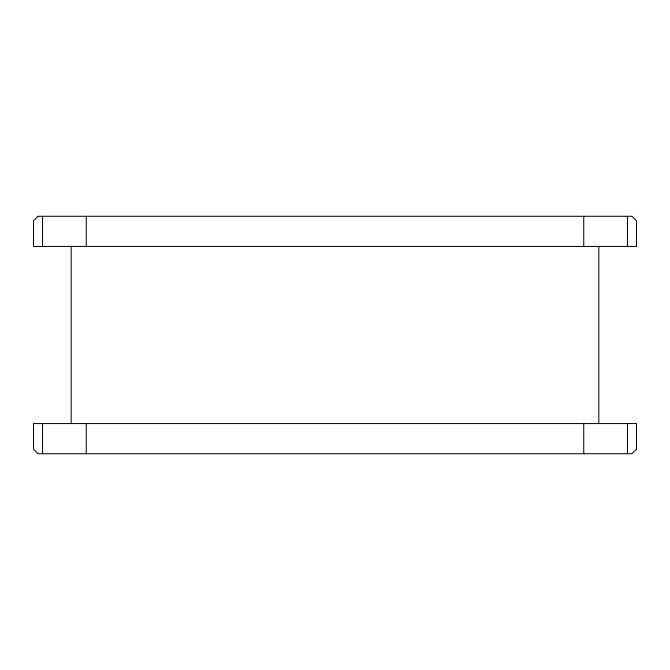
<?xml version="1.0" encoding="UTF-8"?>
<svg xmlns="http://www.w3.org/2000/svg" width="670" height="670" viewBox="0 0 670 670"><rect width="100%" height="100%" fill="white"/><g stroke="black" fill="none" stroke-linecap="round" stroke-linejoin="round"><path stroke-width="1" d="M627.455 216.284L627.455 246.434M627.455 423.566L627.455 453.716M598.812 246.434L598.812 423.566M583.738 216.284L583.738 246.434M583.738 423.566L583.738 453.716M86.263 216.284L86.263 246.434M86.263 423.566L86.263 453.716M71.188 246.434L71.188 423.566M42.545 216.284L42.545 246.434M42.545 423.566L42.545 453.716M38.023 216.284L33.5 220.807L33.5 246.434L636.5 246.434L636.5 220.807L631.978 216.284L38.023 216.284M636.5 449.193L631.978 453.716L38.023 453.716L33.5 449.193L33.5 423.566L636.5 423.566L636.5 449.193"/></g></svg>
